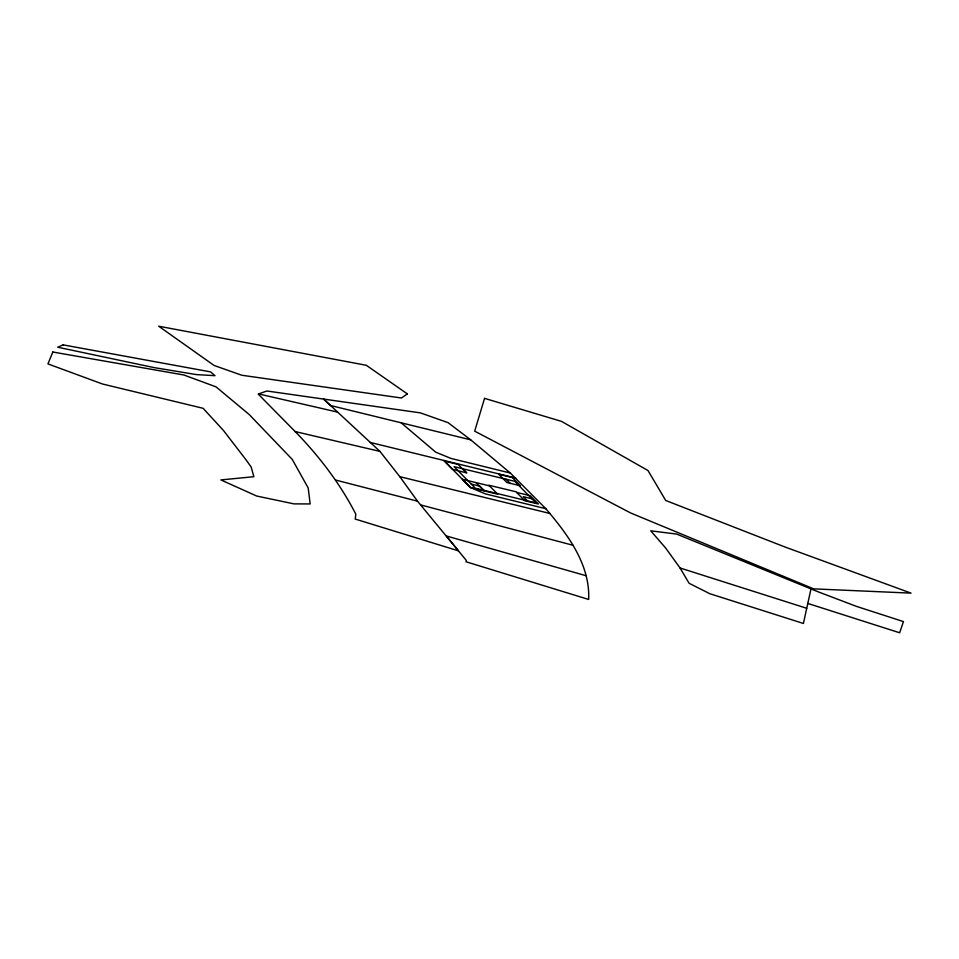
<?xml version="1.0" encoding="UTF-8"?>
<svg xmlns="http://www.w3.org/2000/svg" width="959" height="959" viewBox="0 0 959 959"><rect width="100%" height="100%" fill="white"/><g stroke="black" fill="none" stroke-linecap="round" stroke-linejoin="round"><path stroke-width="1.44" d="M810.99 588.898L803.402 623.47L709.78 593.705L689.065 583.252L680.051 567.98L665.63 548.009L650.741 530.818L676.67 534.079L818.267 591.871L856.279 606.316L903.45 621.6L899.662 632.784L807.802 603.439M586.237 575.76L446.319 535.961L458.486 550.85L355.226 519.071L355.813 514.168C339.462 482.281 317.333 453.811 292.111 428.469L258.199 394.077L266.878 390.996L420.39 412.873L448.021 422.631L470.725 439.845L510.332 473.027L545.803 508.678C567.416 534.103 590.241 564.288 588.658 599.459L466.026 561.77L466.314 560.44L417.513 501.185L399.831 476.683L379.944 451.389L323.579 399.064L330.495 405.501L470.725 439.845M258.594 393.933L337.628 412.106M294.976 431.526L379.944 451.389M489.522 485.877L462.394 479.32L470.533 487.592L485.386 493.885L545.803 508.678M516.649 492.447L530.219 495.719L538.371 504.002L524.801 500.718L516.002 491.775L488.874 485.218L497.673 494.161L470.533 487.592L443.861 460.464M471.229 484.079L479.86 486.165L483.959 490.337M531.897 498.752L523.266 496.666L527.378 500.838M370.318 442.459L515.642 478.038M399.831 476.683L549.891 513.461M510.332 473.027L450.946 458.426L435.698 452.157L401.174 422.811M335.566 480.039L417.513 501.185M421.061 505.033L573.026 545.275M680.051 567.98L806.735 608.294M506.124 479.248L510.236 483.42M462.717 468.747L466.817 472.919L452.636 469.395L444.497 461.111L458.066 464.396L466.206 472.667M475.952 482.593L484.103 490.876M484.559 398.357L474.681 431.154L630.602 512.957L813.676 588.862L911.05 593.13L784.81 546.93L665.714 500.478L647.996 470.533L561.495 421.373L484.559 398.357M52.841 352.013L47.95 363.917L102.517 384.008L203.104 408.306L223.411 430.411L245.672 459.361L251.162 466.985L253.847 476.707L220.87 479.92L256.712 496.043L294.017 503.883L310.189 503.943L308.175 487.951L292.243 459.397L249.292 414.612L216.051 386.861L183.852 374.993L52.841 352.013M407.347 393.897L401.449 397.997L241.824 375.245L214.109 365.475L158.703 326.216L366.302 365.283L407.347 393.897M63.162 344.88L57.732 347.218L154.147 367.609L196.451 374.597L215.008 375.676L210.56 371.876L63.162 344.88M512.298 477.522L498.728 474.237L506.879 482.509L520.449 485.793L512.298 477.522M514.755 481.334L454.087 466.661L475.328 488.251L535.997 502.924L514.755 481.334"/></g></svg>
